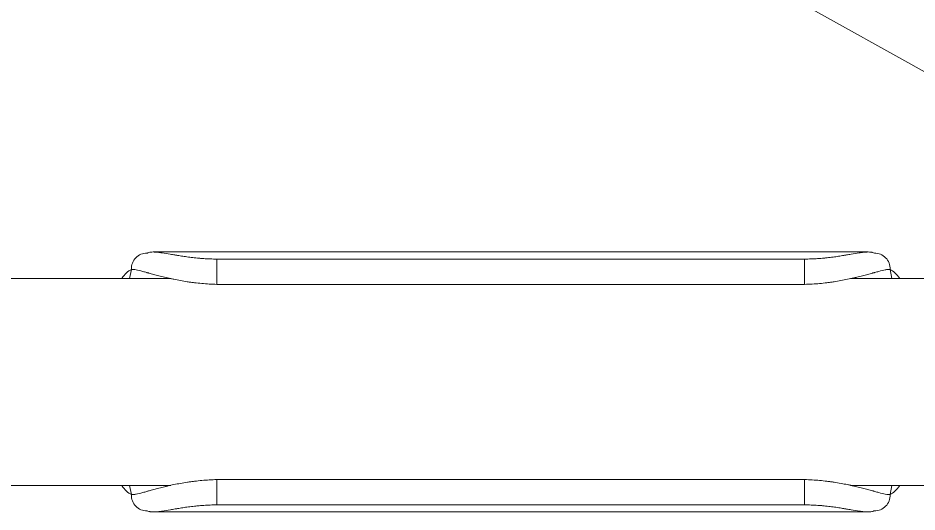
# Model space of a CAD drawing. Header units: millimetres. Extents: x 151130 to 215929, y 2134 to 34533.
# Drawn here: x 165495.2 to 165550.4, y 13969.9 to 14000.3 of the extents above; entities that cross this region are included whole.
import ezdxf

# ---------------------------------------------------------------- set-up
doc = ezdxf.new("R2010")
doc.units = ezdxf.units.MM
doc.layers.add('1', color=7, linetype='Continuous')

# ---------------------------------------------------------------- blocks, each defined once
blk = doc.blocks.new('SILLA GO 34006A')
at = {"layer": '1', "color": 0, "linetype": 'Continuous', "lineweight": 18}
for p, q in [((-243.773, 479.517), (-208.362, 415.961)), ((-246.644, 461.85), (-246.644, 434.522)), ((-233.944, 434.522), (-233.944, 461.85)), ((-248.28, 435.587), (-248.28, 391.728)), ((-232.308, 391.723), (-232.308, 435.582)), ((-246.644, 392.78), (-246.644, 84.529)), ((-233.944, 84.529), (-233.944, 392.78))]:
    blk.add_line(p, q, dxfattribs=at)
at = {"layer": '1', "color": 0, "linetype": 'Continuous', "lineweight": 13}
for p, q in [((-247.212, 436.953), (-246.644, 437.067)), ((-233.944, 437.067), (-233.376, 436.953)), ((-247.847, 395.605), (-247.847, 431.706)), ((-246.29, 431.706), (-247.847, 431.706)), ((-246.29, 431.706), (-246.29, 395.605)), ((-234.298, 395.605), (-234.298, 431.706)), ((-234.298, 431.706), (-232.741, 431.706)), ((-232.741, 431.706), (-232.741, 395.605)), ((-246.29, 395.605), (-247.847, 395.605)), ((-234.298, 395.605), (-232.741, 395.605)), ((-246.644, 390.243), (-247.212, 390.357)), ((-233.376, 390.357), (-233.944, 390.243))]:
    blk.add_line(p, q, dxfattribs=at)
at = {"layer": '1', "color": 0, "linetype": 'Continuous', "lineweight": 18}
for centre, major_axis, ratio, start_param, end_param in [((-238.295, 436.657), (8.985, 0), 0.267949, 2.763013, 3.0183), ((-242.293, 436.657), (8.985, 0), 0.267949, 0.123292, 0.37858), ((-247.212, 435.987), (0.908, -0.42), 0.95908, 1.988277, 3.590908), ((-233.376, 435.987), (0.908, 0.42), 0.95908, 5.83387, 7.436501), ((-247.212, 391.323), (0.908, 0.42), 0.95908, 2.692277, 4.294908), ((-233.376, 391.323), (0.908, -0.42), 0.95908, 5.12987, 6.732501), ((-238.295, 390.653), (8.985, 0), 0.267949, 3.264885, 3.520174), ((-242.293, 390.653), (8.985, 0), 0.267949, 5.904604, 6.159893)]:
    blk.add_ellipse(centre, major_axis=major_axis, ratio=ratio, start_param=start_param, end_param=end_param, dxfattribs=at)
at = {"layer": '1', "color": 0, "linetype": 'Continuous', "lineweight": 13}
for points, knots in [([(-247.212, 436.953), (-247.215, 436.873), (-247.204, 436.776), (-247.161, 436.546), (-247.128, 436.412), (-247.077, 436.217), (-247.066, 436.177), (-247.043, 436.094), (-247.031, 436.051), (-247.013, 435.985), (-247.007, 435.962), (-246.994, 435.917), (-246.975, 435.848), (-246.956, 435.777), (-246.916, 435.631), (-246.888, 435.529), (-246.831, 435.316), (-246.802, 435.205), (-246.744, 434.974), (-246.715, 434.853), (-246.672, 434.665), (-246.657, 434.602), (-246.629, 434.473), (-246.615, 434.408), (-246.574, 434.211), (-246.548, 434.077), (-246.498, 433.802), (-246.475, 433.661), (-246.442, 433.446), (-246.431, 433.374), (-246.411, 433.227), (-246.401, 433.153), (-246.374, 432.929), (-246.341, 432.627), (-246.319, 432.322), (-246.301, 432.015), (-246.294, 431.861), (-246.29, 431.706)], [0, 0, 0, 0, 0.125, 0.125, 0.25, 0.25, 0.28125, 0.28125, 0.3125, 0.3125, 0.328125, 0.328125, 0.34375, 0.375, 0.375, 0.4375, 0.4375, 0.5, 0.5, 0.5625, 0.5625, 0.59375, 0.59375, 0.625, 0.625, 0.6875, 0.6875, 0.75, 0.75, 0.78125, 0.78125, 0.8125, 0.8125, 0.875, 0.9375, 0.9375, 1, 1, 1, 1]), ([(-234.298, 431.706), (-234.294, 431.861), (-234.287, 432.015), (-234.269, 432.321), (-234.247, 432.624), (-234.215, 432.923), (-234.188, 433.146), (-234.178, 433.22), (-234.163, 433.33), (-234.158, 433.367), (-234.147, 433.44), (-234.12, 433.622), (-234.09, 433.798), (-234.041, 434.074), (-234.014, 434.208), (-233.96, 434.471), (-233.932, 434.599), (-233.895, 434.756), (-233.888, 434.787), (-233.874, 434.848), (-233.852, 434.94), (-233.83, 435.029), (-233.786, 435.203), (-233.757, 435.314), (-233.701, 435.527), (-233.673, 435.629), (-233.633, 435.775), (-233.613, 435.846), (-233.594, 435.915), (-233.581, 435.961), (-233.575, 435.983), (-233.545, 436.093), (-233.522, 436.176), (-233.461, 436.408), (-233.428, 436.543), (-233.401, 436.688), (-233.396, 436.716), (-233.39, 436.756), (-233.388, 436.769), (-233.384, 436.795), (-233.377, 436.857), (-233.375, 436.913), (-233.376, 436.953)], [0, 0, 0, 0, 0.0625, 0.0625, 0.125, 0.1875, 0.1875, 0.21875, 0.21875, 0.234375, 0.234375, 0.25, 0.3125, 0.3125, 0.375, 0.375, 0.4375, 0.4375, 0.453125, 0.453125, 0.46875, 0.5, 0.5, 0.5625, 0.5625, 0.625, 0.625, 0.65625, 0.671875, 0.671875, 0.6875, 0.6875, 0.75, 0.75, 0.875, 0.875, 0.90625, 0.90625, 0.921875, 0.921875, 0.9375, 1, 1, 1, 1]), ([(-246.29, 395.605), (-246.294, 395.449), (-246.301, 395.295), (-246.318, 394.989), (-246.341, 394.686), (-246.373, 394.387), (-246.4, 394.164), (-246.41, 394.09), (-246.425, 393.98), (-246.43, 393.943), (-246.441, 393.87), (-246.468, 393.688), (-246.497, 393.512), (-246.547, 393.236), (-246.574, 393.102), (-246.628, 392.839), (-246.656, 392.711), (-246.692, 392.554), (-246.7, 392.523), (-246.714, 392.462), (-246.736, 392.37), (-246.758, 392.281), (-246.802, 392.108), (-246.831, 391.996), (-246.887, 391.783), (-246.915, 391.681), (-246.955, 391.535), (-246.975, 391.464), (-246.994, 391.395), (-247.007, 391.35), (-247.013, 391.327), (-247.043, 391.217), (-247.066, 391.134), (-247.127, 390.902), (-247.16, 390.768), (-247.187, 390.622), (-247.192, 390.594), (-247.198, 390.554), (-247.2, 390.541), (-247.203, 390.515), (-247.211, 390.453), (-247.213, 390.397), (-247.212, 390.357)], [0, 0, 0, 0, 0.0625, 0.0625, 0.125, 0.1875, 0.1875, 0.21875, 0.21875, 0.234375, 0.234375, 0.25, 0.3125, 0.3125, 0.375, 0.375, 0.4375, 0.4375, 0.453125, 0.453125, 0.46875, 0.5, 0.5, 0.5625, 0.5625, 0.625, 0.625, 0.65625, 0.671875, 0.671875, 0.6875, 0.6875, 0.75, 0.75, 0.875, 0.875, 0.90625, 0.90625, 0.921875, 0.921875, 0.9375, 1, 1, 1, 1]), ([(-233.376, 390.357), (-233.373, 390.438), (-233.384, 390.534), (-233.427, 390.764), (-233.46, 390.898), (-233.511, 391.093), (-233.522, 391.133), (-233.545, 391.216), (-233.556, 391.259), (-233.575, 391.326), (-233.581, 391.348), (-233.593, 391.393), (-233.612, 391.462), (-233.632, 391.534), (-233.672, 391.68), (-233.7, 391.781), (-233.757, 391.994), (-233.786, 392.105), (-233.844, 392.336), (-233.873, 392.457), (-233.916, 392.645), (-233.931, 392.708), (-233.959, 392.837), (-233.973, 392.902), (-234.014, 393.099), (-234.04, 393.234), (-234.09, 393.508), (-234.113, 393.649), (-234.146, 393.864), (-234.157, 393.937), (-234.177, 394.083), (-234.187, 394.157), (-234.214, 394.382), (-234.246, 394.683), (-234.269, 394.988), (-234.287, 395.295), (-234.294, 395.449), (-234.298, 395.605)], [0, 0, 0, 0, 0.125, 0.125, 0.25, 0.25, 0.28125, 0.28125, 0.3125, 0.3125, 0.328125, 0.328125, 0.34375, 0.375, 0.375, 0.4375, 0.4375, 0.5, 0.5, 0.5625, 0.5625, 0.59375, 0.59375, 0.625, 0.625, 0.6875, 0.6875, 0.75, 0.75, 0.78125, 0.78125, 0.8125, 0.8125, 0.875, 0.9375, 0.9375, 1, 1, 1, 1])]:
    blk.add_open_spline(points, degree=3, knots=knots, dxfattribs=at)
at = {"layer": '1', "color": 0, "linetype": 'Continuous', "lineweight": 18}
for points, knots in [([(-247.847, 431.706), (-247.847, 431.842), (-247.849, 431.977), (-247.858, 432.245), (-247.865, 432.378), (-247.878, 432.575), (-247.883, 432.641), (-247.891, 432.739), (-247.893, 432.771), (-247.899, 432.836), (-247.902, 432.868), (-247.917, 433.028), (-247.931, 433.153), (-247.961, 433.395), (-247.977, 433.513), (-248.01, 433.741), (-248.027, 433.853), (-248.053, 434.015), (-248.062, 434.068), (-248.075, 434.146), (-248.08, 434.172), (-248.089, 434.224), (-248.11, 434.35), (-248.131, 434.47), (-248.179, 434.743), (-248.208, 434.908), (-248.233, 435.077), (-248.236, 435.095), (-248.241, 435.132), (-248.244, 435.15), (-248.251, 435.203), (-248.255, 435.237), (-248.267, 435.337), (-248.272, 435.399), (-248.283, 435.574), (-248.281, 435.674), (-248.264, 435.805), (-248.256, 435.846), (-248.24, 435.902), (-248.233, 435.92), (-248.22, 435.955), (-248.212, 435.971), (-248.204, 435.987)], [0, 0, 0, 0, 0.0625, 0.0625, 0.125, 0.125, 0.15625, 0.15625, 0.171875, 0.171875, 0.1875, 0.1875, 0.25, 0.25, 0.3125, 0.3125, 0.375, 0.375, 0.40625, 0.40625, 0.421875, 0.421875, 0.4375, 0.5, 0.5, 0.625, 0.625, 0.640625, 0.640625, 0.65625, 0.65625, 0.6875, 0.6875, 0.75, 0.75, 0.875, 0.875, 0.9375, 0.9375, 0.96875, 0.96875, 1, 1, 1, 1]), ([(-232.384, 435.987), (-232.367, 435.955), (-232.354, 435.921), (-232.337, 435.865), (-232.333, 435.845), (-232.324, 435.804), (-232.321, 435.783), (-232.306, 435.673), (-232.305, 435.572), (-232.316, 435.397), (-232.321, 435.335), (-232.333, 435.235), (-232.337, 435.2), (-232.347, 435.129), (-232.352, 435.093), (-232.38, 434.906), (-232.409, 434.74), (-232.457, 434.466), (-232.474, 434.371), (-232.496, 434.245), (-232.5, 434.219), (-232.509, 434.168), (-232.522, 434.09), (-232.535, 434.011), (-232.561, 433.849), (-232.579, 433.738), (-232.612, 433.509), (-232.628, 433.391), (-232.65, 433.208), (-232.657, 433.146), (-232.667, 433.052), (-232.671, 433.02), (-232.677, 432.957), (-232.68, 432.925), (-232.696, 432.765), (-232.706, 432.636), (-232.723, 432.375), (-232.73, 432.243), (-232.739, 431.977), (-232.741, 431.842), (-232.741, 431.706)], [0, 0, 0, 0, 0.0625, 0.0625, 0.09375, 0.09375, 0.125, 0.125, 0.25, 0.25, 0.3125, 0.3125, 0.34375, 0.34375, 0.375, 0.375, 0.5, 0.5, 0.5625, 0.5625, 0.578125, 0.578125, 0.59375, 0.625, 0.625, 0.6875, 0.6875, 0.75, 0.75, 0.78125, 0.78125, 0.796875, 0.796875, 0.8125, 0.8125, 0.875, 0.875, 0.9375, 0.9375, 1, 1, 1, 1]), ([(-248.204, 391.323), (-248.221, 391.355), (-248.234, 391.389), (-248.25, 391.445), (-248.255, 391.465), (-248.264, 391.506), (-248.267, 391.527), (-248.282, 391.637), (-248.283, 391.738), (-248.272, 391.913), (-248.266, 391.975), (-248.255, 392.075), (-248.251, 392.11), (-248.241, 392.181), (-248.236, 392.217), (-248.208, 392.405), (-248.179, 392.57), (-248.131, 392.844), (-248.114, 392.94), (-248.092, 393.065), (-248.088, 393.091), (-248.079, 393.142), (-248.066, 393.22), (-248.053, 393.299), (-248.026, 393.461), (-248.009, 393.572), (-247.976, 393.802), (-247.96, 393.92), (-247.938, 394.102), (-247.931, 394.164), (-247.92, 394.258), (-247.917, 394.29), (-247.911, 394.354), (-247.907, 394.385), (-247.892, 394.545), (-247.882, 394.674), (-247.865, 394.935), (-247.858, 395.067), (-247.849, 395.333), (-247.847, 395.468), (-247.847, 395.605)], [0, 0, 0, 0, 0.0625, 0.0625, 0.09375, 0.09375, 0.125, 0.125, 0.25, 0.25, 0.3125, 0.3125, 0.34375, 0.34375, 0.375, 0.375, 0.5, 0.5, 0.5625, 0.5625, 0.578125, 0.578125, 0.59375, 0.625, 0.625, 0.6875, 0.6875, 0.75, 0.75, 0.78125, 0.78125, 0.796875, 0.796875, 0.8125, 0.8125, 0.875, 0.875, 0.9375, 0.9375, 1, 1, 1, 1]), ([(-232.741, 395.605), (-232.741, 395.468), (-232.739, 395.333), (-232.73, 395.065), (-232.723, 394.932), (-232.71, 394.735), (-232.705, 394.669), (-232.697, 394.572), (-232.695, 394.539), (-232.689, 394.474), (-232.686, 394.442), (-232.671, 394.282), (-232.657, 394.157), (-232.627, 393.915), (-232.611, 393.798), (-232.578, 393.569), (-232.561, 393.458), (-232.535, 393.296), (-232.526, 393.242), (-232.513, 393.164), (-232.508, 393.138), (-232.499, 393.087), (-232.478, 392.96), (-232.457, 392.84), (-232.408, 392.567), (-232.38, 392.402), (-232.355, 392.233), (-232.352, 392.215), (-232.347, 392.178), (-232.344, 392.16), (-232.337, 392.107), (-232.333, 392.073), (-232.321, 391.973), (-232.316, 391.911), (-232.305, 391.736), (-232.306, 391.636), (-232.324, 391.505), (-232.332, 391.464), (-232.348, 391.408), (-232.354, 391.39), (-232.368, 391.355), (-232.375, 391.339), (-232.384, 391.323)], [0, 0, 0, 0, 0.0625, 0.0625, 0.125, 0.125, 0.15625, 0.15625, 0.171875, 0.171875, 0.1875, 0.1875, 0.25, 0.25, 0.3125, 0.3125, 0.375, 0.375, 0.40625, 0.40625, 0.421875, 0.421875, 0.4375, 0.5, 0.5, 0.625, 0.625, 0.640625, 0.640625, 0.65625, 0.65625, 0.6875, 0.6875, 0.75, 0.75, 0.875, 0.875, 0.9375, 0.9375, 0.96875, 0.96875, 1, 1, 1, 1])]:
    blk.add_open_spline(points, degree=3, knots=knots, dxfattribs=at)
blk = doc.blocks.new('P.IND.1600x700')
blk.add_blockref('SILLA GO 34006A', (-1239.732, 1536.786))

msp = doc.modelspace()

# ---------------------------------------------------------------- block references
at = {"color": 5, "xscale": -1, "rotation": 270}
msp.add_blockref('P.IND.1600x700', (163575.026, 15457.939), dxfattribs=at)

doc.saveas('drawing.dxf')
